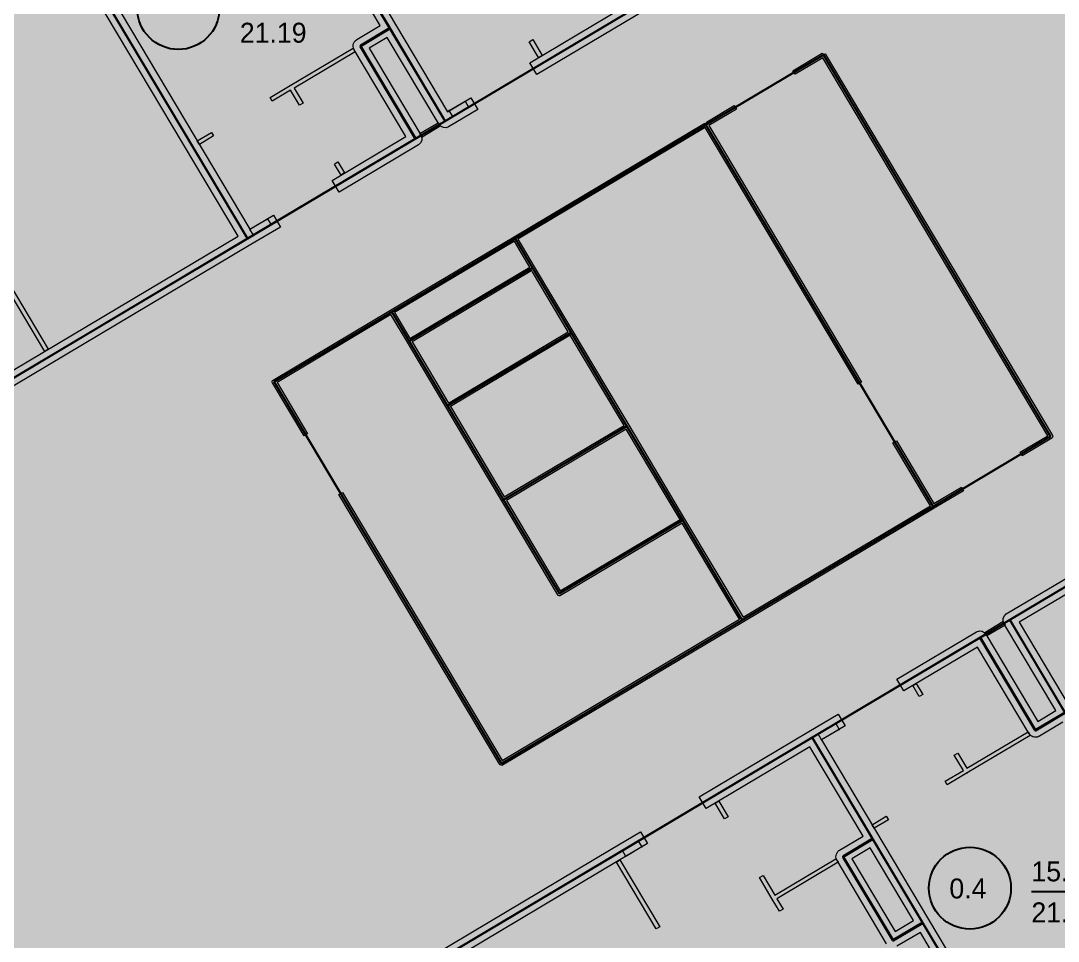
# Model space of a CAD drawing. Header units: millimetres. Extents: x 0 to 312583, y -208103 to 25097.
# Drawn here: x 51080 to 66260, y -189451 to -175978 of the extents above; entities that cross this region are included whole.
import ezdxf

# ---------------------------------------------------------------- set-up
doc = ezdxf.new("R2010")
doc.units = ezdxf.units.MM
doc.linetypes.add('Solid', pattern=[0])
for name, color, linetype, lineweight in [('Inner Walls', 5, 'Solid', 0), ('One-Bedroom Apartment', 1, 'Solid', 35), ('Room Objects', 47, 'Solid', 15), ('Room Walls', 47, 'Solid', 35), ('Service Area', 252, 'Solid', 25), ('Studio Apartment', 250, 'Solid', 25), ('Three-Bedroom Apartment', 151, 'Solid', 25), ('Two-Bedroom Apartment', 252, 'Solid', 25)]:
    doc.layers.add(name, color=color, linetype=linetype, lineweight=lineweight)
doc.styles.add('Dialog.plain', font='Dialog.plain')

msp = doc.modelspace()

# ---------------------------------------------------------------- hatches: boundary and pattern name
at = {"layer": 'One-Bedroom Apartment', "linetype": 'Solid', "lineweight": 25}
h = msp.add_hatch(color=250, dxfattribs=at)
h.paths.add_polyline_path([(54066, -172033), (59847, -168591), (63070, -174004), (57289, -177446)], flags=0)
h.paths.add_polyline_path([(58130, -173280), (58855, -174498), (58856, -174499), (58858, -174500), (58859, -174501), (58861, -174502), (58863, -174502), (58865, -174502), (58867, -174502), (58869, -174501), (59299, -174245), (59300, -174244), (59301, -174243), (59302, -174241), (59303, -174239), (59303, -174237), (59303, -174235), (59303, -174233), (59302, -174232), (58577, -173014), (58576, -173012), (58574, -173011), (58573, -173010), (58571, -173009), (58569, -173009), (58567, -173009), (58565, -173009), (58563, -173010), (58134, -173266), (58132, -173267), (58131, -173268), (58130, -173270), (58129, -173272), (58129, -173274), (58129, -173276), (58129, -173278)], flags=0)
msp.add_hatch(color=250, dxfattribs=at).paths.add_polyline_path([(59770, -188189), (62661, -186468), (63542, -187948), (63112, -188204), (63111, -188205), (63109, -188207), (63108, -188208), (63108, -188210), (63107, -188212), (63107, -188214), (63108, -188216), (63109, -188218), (63834, -189436), (63835, -189437), (63836, -189439), (63838, -189440), (63840, -189440), (63842, -189441), (63844, -189441), (63846, -189440), (63848, -189439), (64277, -189184), (64277, -189184), (65883, -191882), (62993, -193603), (60102, -195324), (56879, -189911)], flags=0)
at = {"layer": 'Room Objects', "linetype": 'Solid', "lineweight": 0}
for points in [[(57401, -177380), (57350, -177294), (57350, -177294), (57582, -177156), (57633, -177242), (57633, -177242)], [(54484, -179116), (54433, -179030), (54433, -179030), (54433, -179030), (54691, -178877), (54742, -178963), (54742, -178963)], [(62798, -186503), (62746, -186417), (62746, -186417), (63004, -186264), (63055, -186350), (63055, -186350), (62798, -186503)], [(59933, -188209), (59882, -188123), (59882, -188123), (60114, -187985), (60165, -188071), (60165, -188071)]]:
    msp.add_hatch(color=5, dxfattribs=at).paths.add_polyline_path(points, flags=0)
at = {"layer": 'Service Area', "linetype": 'Solid', "lineweight": 25}
h = msp.add_hatch(color=254, dxfattribs=at)
h.paths.add_polyline_path([(78763, -176881), (46558, -196055), (46558, -196055), (43873, -191544), (41187, -187033), (73391, -167859), (73391, -167859), (76077, -172370)], flags=0)
h.paths.add_polyline_path([(58312, -179165), (54789, -181262), (58115, -186847), (61637, -184750), (64430, -183087), (66148, -182064), (62823, -176479), (61105, -177502)], flags=0)
for points in [[(56859, -177702), (56054, -176349), (56483, -176093), (57289, -177446)], [(62823, -176479), (66148, -182064), (64430, -183087), (61105, -177502)], [(61105, -177502), (64430, -183087), (61637, -184750), (58312, -179165)], [(58312, -179165), (56508, -180239), (56764, -180669), (57326, -181614), (58145, -182989), (58963, -184363), (60768, -183289), (60286, -182480), (61637, -184750), (58115, -186847), (54789, -181262)], [(58568, -179594), (56764, -180669), (56508, -180239), (58312, -179165)], [(59131, -180540), (57326, -181614), (56764, -180669), (58568, -179594)], [(59949, -181914), (58145, -182989), (57326, -181614), (59131, -180540)], [(60768, -183289), (58963, -184363), (58145, -182989), (59949, -181914)], [(66357, -186101), (65927, -186356), (65122, -185003), (65551, -184747)], [(63117, -188213), (63547, -187957), (64272, -189175), (63842, -189431)]]:
    msp.add_hatch(color=254, dxfattribs=at).paths.add_polyline_path(points, flags=0)
at = {"layer": 'Studio Apartment', "linetype": 'Solid', "lineweight": 25}
for points in [[(54398, -179167), (51175, -173754), (54066, -172033), (56478, -176084), (56049, -176340), (56047, -176341), (56046, -176343), (56045, -176345), (56044, -176346), (56044, -176348), (56044, -176350), (56044, -176352), (56045, -176354), (56851, -177707)], [(66362, -186109), (68774, -190160), (65883, -191882), (62661, -186468), (65113, -185008), (65113, -185008), (65919, -186361), (65920, -186363), (65921, -186364), (65923, -186365), (65925, -186366), (65927, -186366), (65929, -186366), (65931, -186366), (65933, -186365)]]:
    msp.add_hatch(color=252, dxfattribs=at).paths.add_polyline_path(points, flags=0)
at = {"layer": 'Two-Bedroom Apartment', "linetype": 'Solid', "lineweight": 25}
h = msp.add_hatch(color=151, dxfattribs=at)
h.paths.add_polyline_path([(42503, -178918), (51175, -173754), (54398, -179167), (48617, -182610), (45726, -184331)], flags=0)
h.paths.add_polyline_path([(50197, -179664), (50626, -179408), (50628, -179407), (50629, -179406), (50630, -179404), (50631, -179402), (50631, -179400), (50631, -179398), (50631, -179397), (50630, -179395), (49905, -178177), (49904, -178175), (49902, -178174), (49900, -178173), (49899, -178172), (49897, -178172), (49895, -178172), (49893, -178173), (49891, -178173), (49461, -178429), (49460, -178430), (49458, -178432), (49457, -178433), (49457, -178435), (49456, -178437), (49457, -178439), (49457, -178441), (49458, -178443), (50183, -179661), (50184, -179662), (50186, -179664), (50187, -179665), (50189, -179665), (50191, -179666), (50193, -179666), (50195, -179665)], flags=0)
h = msp.add_hatch(color=151, dxfattribs=at)
h.paths.add_polyline_path([(68442, -183026), (71333, -181305), (74223, -179584), (77446, -184997), (74556, -186718), (68774, -190160), (65551, -184747)], flags=0)
h.paths.add_polyline_path([(71781, -183055), (72506, -184273), (72507, -184274), (72509, -184275), (72510, -184276), (72512, -184277), (72514, -184277), (72516, -184277), (72518, -184277), (72520, -184276), (72949, -184020), (72951, -184019), (72952, -184018), (72953, -184016), (72954, -184014), (72954, -184012), (72954, -184010), (72954, -184008), (72953, -184007), (72228, -182789), (72226, -182787), (72225, -182786), (72223, -182785), (72221, -182784), (72220, -182784), (72218, -182784), (72216, -182784), (72214, -182785), (71784, -183041), (71783, -183042), (71781, -183043), (71780, -183045), (71780, -183047), (71779, -183049), (71780, -183051), (71780, -183053)], flags=0)

# ---------------------------------------------------------------- linework, layer by layer
at = {"layer": 'Inner Walls', "color": 47, "linetype": 'Solid', "lineweight": 15}
for p, q in [((54280, -172197), (56564, -176033)), ((56341, -176050), (54108, -172299)), ((51389, -173918), (54433, -179030)), ((54261, -179133), (51217, -174020)), ((58527, -176593), (62933, -173969)), ((63122, -174090), (58629, -176765)), ((55997, -176254), (56341, -176050)), ((56564, -176033), (57324, -177309)), ((56443, -176222), (56177, -176380)), ((57203, -177498), (56443, -176222)), ((55944, -176353), (55945, -176333)), ((55944, -176355), (55944, -176353)), ((55947, -176374), (55944, -176355)), ((55945, -176331), (55950, -176312)), ((55945, -176333), (55945, -176331)), ((55947, -176376), (55947, -176374)), ((55954, -176395), (55947, -176376)), ((55950, -176312), (55951, -176311)), ((55951, -176311), (55959, -176293)), ((55959, -176293), (55960, -176291)), ((55960, -176291), (55972, -176275)), ((55972, -176275), (55973, -176274)), ((55973, -176274), (55988, -176261)), ((55988, -176261), (55989, -176260)), ((55989, -176260), (55997, -176254)), ((56177, -176380), (56937, -177656)), ((55955, -176396), (55954, -176395)), ((55959, -176405), (55955, -176396)), ((56714, -177672), (55959, -176405)), ((58629, -176765), (58527, -176593)), ((57324, -177309), (57667, -177105)), ((57667, -177105), (57770, -177276)), ((57770, -177276), (57340, -177532)), ((57229, -177526), (57203, -177498)), ((57264, -177543), (57229, -177526)), ((57303, -177545), (57264, -177543)), ((57340, -177532), (57303, -177545)), ((55636, -178314), (56714, -177672)), ((56948, -177732), (56931, -177767)), ((56937, -177656), (56950, -177693)), ((56950, -177693), (56948, -177732)), ((56902, -177793), (55738, -178486)), ((56931, -177767), (56902, -177793)), ((55738, -178486), (55636, -178314)), ((54433, -179030), (54777, -178826)), ((54777, -178826), (54879, -178998)), ((54879, -178998), (54449, -179253)), ((49855, -181756), (54261, -179133)), ((54449, -179253), (49957, -181928)), ((65500, -184661), (68391, -182940)), ((68493, -183112), (65688, -184782)), ((65452, -184762), (65454, -184723)), ((65454, -184723), (65471, -184687)), ((65471, -184687), (65500, -184661)), ((65465, -184798), (65452, -184762)), ((66225, -186074), (65465, -184798)), ((65688, -184782), (66448, -186058)), ((63898, -185615), (65062, -184922)), ((65062, -184922), (65113, -184908)), ((65113, -184908), (65147, -184914)), ((65147, -184914), (65177, -184931)), ((65177, -184931), (65199, -184957)), ((65199, -184957), (65959, -186233)), ((65078, -185145), (64001, -185787)), ((65833, -186413), (65078, -185145)), ((64001, -185787), (63898, -185615)), ((65959, -186233), (66225, -186074)), ((62609, -186382), (63039, -186127)), ((63039, -186127), (63141, -186298)), ((66327, -186246), (65984, -186451)), ((61008, -187336), (62609, -186382)), ((63141, -186298), (62798, -186503)), ((62798, -186503), (64363, -189132)), ((65838, -186421), (65833, -186413)), ((65839, -186422), (65838, -186421)), ((65853, -186437), (65839, -186422)), ((65854, -186438), (65853, -186437)), ((65870, -186450), (65854, -186438)), ((65871, -186451), (65870, -186450)), ((65889, -186459), (65871, -186451)), ((65891, -186460), (65889, -186459)), ((65910, -186465), (65891, -186460)), ((65912, -186465), (65910, -186465)), ((65931, -186466), (65912, -186465)), ((65933, -186466), (65931, -186466)), ((65953, -186463), (65933, -186466)), ((65955, -186463), (65953, -186463)), ((65973, -186456), (65955, -186463)), ((65975, -186455), (65973, -186456)), ((65984, -186451), (65975, -186455)), ((62626, -186605), (61110, -187508)), ((63405, -187914), (62626, -186605)), ((61110, -187508), (61008, -187336)), ((59719, -188104), (60148, -187848)), ((60148, -187848), (60251, -188020)), ((63061, -188118), (63405, -187914)), ((60251, -188020), (59821, -188275)), ((56828, -189825), (59719, -188104)), ((63007, -188217), (63008, -188197)), ((63007, -188219), (63007, -188217)), ((63010, -188238), (63007, -188219)), ((63008, -188197), (63009, -188195)), ((63009, -188195), (63013, -188176)), ((63013, -188176), (63014, -188174)), ((63014, -188174), (63023, -188157)), ((63023, -188157), (63024, -188155)), ((63024, -188155), (63035, -188139)), ((63035, -188139), (63037, -188138)), ((63037, -188138), (63051, -188125)), ((63051, -188125), (63053, -188124)), ((63053, -188124), (63061, -188118)), ((63507, -188085), (63241, -188244)), ((64140, -189149), (63507, -188085)), ((59821, -188275), (57016, -189945)), ((63011, -188240), (63010, -188238)), ((63017, -188259), (63011, -188240)), ((63018, -188260), (63017, -188259)), ((63023, -188269), (63018, -188260)), ((63748, -189487), (63023, -188269)), ((63241, -188244), (63874, -189307)), ((63874, -189307), (64140, -189149)), ((64363, -189132), (65842, -191616)), ((64242, -189321), (63899, -189525)), ((65670, -191718), (64242, -189321))]:
    msp.add_line(p, q, dxfattribs=at)
msp.add_point((56564, -176033), dxfattribs=at)
at = {"layer": 'One-Bedroom Apartment', "color": 250, "linetype": 'Solid', "lineweight": 25}
for p, q in [((57289, -177446), (54066, -172033)), ((63070, -174004), (57289, -177446)), ((59770, -188189), (62661, -186468)), ((62661, -186468), (63542, -187948)), ((63542, -187948), (63112, -188204)), ((56879, -189911), (59770, -188189)), ((63108, -188210), (63107, -188212)), ((63107, -188212), (63107, -188214)), ((63107, -188214), (63108, -188216)), ((63109, -188207), (63108, -188208)), ((63108, -188208), (63108, -188210)), ((63108, -188216), (63109, -188218)), ((63111, -188205), (63109, -188207)), ((63109, -188218), (63834, -189436)), ((63112, -188204), (63111, -188205)), ((63848, -189439), (64277, -189184)), ((64277, -189184), (65883, -191882)), ((63834, -189436), (63835, -189437)), ((63835, -189437), (63836, -189439)), ((63836, -189439), (63838, -189440)), ((63838, -189440), (63840, -189440)), ((63840, -189440), (63842, -189441)), ((63842, -189441), (63844, -189441)), ((63844, -189441), (63846, -189440)), ((63846, -189440), (63848, -189439))]:
    msp.add_line(p, q, dxfattribs=at)
msp.add_point((64277, -189184), dxfattribs=at)
at = {"layer": 'Room Objects', "color": 0, "linetype": 'Solid', "lineweight": 0}
for p, q in [((57350, -177294), (57582, -177156)), ((57633, -177242), (57401, -177380)), ((57582, -177156), (57633, -177242)), ((57401, -177380), (57350, -177294)), ((54433, -179030), (54691, -178877)), ((54691, -178877), (54742, -178963)), ((54484, -179116), (54433, -179030)), ((54742, -178963), (54484, -179116)), ((62746, -186417), (63004, -186264)), ((63055, -186350), (62798, -186503)), ((63004, -186264), (63055, -186350)), ((62798, -186503), (62746, -186417)), ((59882, -188123), (60114, -187985)), ((60114, -187985), (60165, -188071)), ((59933, -188209), (59882, -188123)), ((60165, -188071), (59933, -188209))]:
    msp.add_line(p, q, dxfattribs=at)
for p in [(57633, -177242), (57350, -177294), (54433, -179030), (54433, -179030), (54742, -178963), (63055, -186350), (62746, -186417), (62798, -186503), (59882, -188123), (60165, -188071)]:
    msp.add_point(p, dxfattribs=at)
at = {"layer": 'Room Walls', "color": 47, "linetype": 'Solid', "lineweight": 9}
for p, q in [((55023, -176928), (55944, -176379)), ((55944, -176379), (55974, -176431)), ((58521, -176286), (58573, -176255)), ((58657, -176515), (58521, -176286)), ((58573, -176255), (58709, -176485)), ((55974, -176431), (55079, -176964)), ((58709, -176485), (58657, -176515)), ((62378, -176709), (62808, -176453)), ((62813, -176520), (62409, -176761)), ((62808, -176453), (62823, -176479)), ((66107, -182054), (62813, -176520)), ((62823, -176479), (62849, -176464)), ((62849, -176464), (66174, -182049)), ((62409, -176761), (62378, -176709)), ((54729, -177102), (55023, -176928)), ((55079, -176964), (55211, -177185)), ((54760, -177154), (54729, -177102)), ((55027, -176995), (54760, -177154)), ((55159, -177216), (55027, -176995)), ((55211, -177185), (55159, -177216)), ((61115, -177461), (61519, -177221)), ((61550, -177272), (61146, -177513)), ((61519, -177221), (61550, -177272)), ((56921, -177630), (57188, -177472)), ((57218, -177523), (56952, -177682)), ((57188, -177472), (57218, -177523)), ((58297, -179139), (61089, -177476)), ((61094, -177543), (58353, -179175)), ((61089, -177476), (61105, -177502)), ((63330, -181298), (61094, -177543)), ((61105, -177502), (61130, -177487)), ((61130, -177487), (61115, -177461)), ((61146, -177513), (63381, -181267)), ((53663, -177737), (53870, -177614)), ((53694, -177789), (53663, -177737)), ((53901, -177665), (53694, -177789)), ((53870, -177614), (53901, -177665)), ((56952, -177682), (56921, -177630)), ((55697, -178060), (55722, -178045)), ((55722, -178045), (55818, -178206)), ((55671, -178075), (55697, -178060)), ((55767, -178236), (55671, -178075)), ((55792, -178221), (55767, -178236)), ((55818, -178206), (55792, -178221)), ((56492, -180213), (58297, -179139)), ((58302, -179206), (56549, -180250)), ((58406, -179381), (58302, -179206)), ((58353, -179175), (58594, -179579)), ((58527, -179584), (58406, -179381)), ((51431, -180818), (50652, -179510)), ((50703, -179479), (51482, -180787)), ((56774, -180628), (58527, -179584)), ((58558, -179636), (56805, -180679)), ((58568, -179653), (58558, -179636)), ((59090, -180529), (58568, -179653)), ((58594, -179579), (59100, -180429)), ((54774, -181237), (56492, -180213)), ((56497, -180280), (54830, -181273)), ((56738, -180684), (56497, -180280)), ((56549, -180250), (56774, -180628)), ((59100, -180429), (59156, -180524)), ((57337, -181573), (59090, -180529)), ((59120, -180581), (57367, -181624)), ((59553, -181308), (59120, -180581)), ((59156, -180524), (59639, -181335)), ((57300, -181629), (56738, -180684)), ((56805, -180679), (57039, -181073)), ((51482, -180787), (51431, -180818)), ((57039, -181073), (57337, -181573)), ((54765, -181244), (54774, -181237)), ((54760, -181255), (54765, -181244)), ((54760, -181267), (54760, -181255)), ((54763, -181278), (54760, -181267)), ((55225, -182052), (54763, -181278)), ((54830, -181273), (55276, -182022)), ((59908, -181904), (59553, -181308)), ((59639, -181335), (59975, -181899)), ((63381, -181267), (63330, -181298)), ((57316, -181655), (57300, -181629)), ((57443, -181869), (57316, -181655)), ((57367, -181624), (58155, -182948)), ((58119, -183004), (57443, -181869)), ((58155, -182948), (59908, -181904)), ((59939, -181956), (58186, -182999)), ((60508, -182912), (59939, -181956)), ((59975, -181899), (60793, -183274)), ((55276, -182022), (55225, -182052)), ((63841, -182157), (63893, -182127)), ((63893, -182127), (64440, -183046)), ((65703, -182294), (66107, -182054)), ((66164, -182090), (65734, -182346)), ((66172, -182082), (66164, -182090)), ((66177, -182071), (66172, -182082)), ((66174, -182049), (66178, -182060)), ((66178, -182060), (66177, -182071)), ((64389, -183077), (63841, -182157)), ((65734, -182346), (65703, -182294)), ((55736, -182911), (55788, -182881)), ((55788, -182881), (58125, -186806)), ((64440, -183046), (64844, -182806)), ((64875, -182857), (64471, -183098)), ((64844, -182806), (64875, -182857)), ((58089, -186863), (55736, -182911)), ((58134, -183030), (58119, -183004)), ((58938, -184379), (58134, -183030)), ((58186, -182999), (58974, -184322)), ((60727, -183279), (60508, -182912)), ((61648, -184709), (64389, -183077)), ((64445, -183113), (61653, -184776)), ((64454, -183105), (64445, -183113)), ((64459, -183095), (64454, -183105)), ((64471, -183098), (64456, -183072)), ((64456, -183072), (64460, -183083)), ((64460, -183083), (64459, -183095)), ((58974, -184322), (60727, -183279)), ((60757, -183330), (58979, -184389)), ((61596, -184739), (60757, -183330)), ((60793, -183274), (61648, -184709)), ((58945, -184388), (58938, -184379)), ((58956, -184393), (58945, -184388)), ((58968, -184393), (58956, -184393)), ((58979, -184389), (58968, -184393)), ((58125, -186806), (61596, -184739)), ((61653, -184776), (58130, -186873)), ((65184, -184931), (65450, -184773)), ((65481, -184824), (65214, -184983)), ((65450, -184773), (65481, -184824)), ((65214, -184983), (65184, -184931)), ((64131, -185709), (64157, -185694)), ((64227, -185870), (64131, -185709)), ((64157, -185694), (64183, -185678)), ((64183, -185678), (64279, -185839)), ((64279, -185839), (64227, -185870)), ((64922, -186920), (65818, -186387)), ((65818, -186387), (65848, -186438)), ((65848, -186438), (64927, -186987)), ((64739, -186729), (64790, -186699)), ((64790, -186699), (64922, -186920)), ((64871, -186951), (64739, -186729)), ((58097, -186871), (58089, -186863)), ((58107, -186876), (58097, -186871)), ((58119, -186877), (58107, -186876)), ((58130, -186873), (58119, -186877)), ((64603, -187110), (64871, -186951)), ((64927, -186987), (64634, -187161)), ((64634, -187161), (64603, -187110)), ((61241, -187430), (61266, -187415)), ((61377, -187659), (61241, -187430)), ((61266, -187415), (61292, -187399)), ((61292, -187399), (61428, -187628)), ((61428, -187628), (61377, -187659)), ((63537, -187745), (63744, -187621)), ((63568, -187796), (63537, -187745)), ((63775, -187673), (63568, -187796)), ((63744, -187621), (63775, -187673)), ((59795, -188291), (59847, -188260)), ((60378, -189270), (59795, -188291)), ((59847, -188260), (60430, -189240)), ((62112, -188776), (63007, -188243)), ((63038, -188295), (62143, -188828)), ((63007, -188243), (63038, -188295)), ((61889, -188518), (61940, -188488)), ((62076, -188833), (61889, -188518)), ((61940, -188488), (62112, -188776)), ((62183, -189012), (62076, -188833)), ((62143, -188828), (62234, -188982)), ((62234, -188982), (62183, -189012)), ((60430, -189240), (60378, -189270))]:
    msp.add_line(p, q, dxfattribs=at)
for p in [(59120, -180581), (57367, -181624), (58119, -183004), (60727, -183279), (64927, -186987)]:
    msp.add_point(p, dxfattribs=at)
at = {"layer": 'Service Area', "color": 254, "linetype": 'Solid', "lineweight": 25}
for p, q in [((41187, -187033), (73391, -167859)), ((56054, -176349), (56483, -176093)), ((56483, -176093), (57289, -177446)), ((56859, -177702), (56054, -176349)), ((61105, -177502), (62823, -176479)), ((62823, -176479), (61105, -177502)), ((62823, -176479), (66148, -182064)), ((66148, -182064), (62823, -176479)), ((78763, -176881), (46558, -196055)), ((57289, -177446), (56859, -177702)), ((58312, -179165), (61105, -177502)), ((61105, -177502), (58312, -179165)), ((61105, -177502), (64430, -183087)), ((64430, -183087), (61105, -177502)), ((54789, -181262), (58312, -179165)), ((58312, -179165), (54789, -181262)), ((58312, -179165), (56508, -180239)), ((56508, -180239), (58312, -179165)), ((61637, -184750), (58312, -179165)), ((58312, -179165), (58568, -179594)), ((58568, -179594), (56764, -180669)), ((56764, -180669), (58568, -179594)), ((58568, -179594), (59131, -180540)), ((56508, -180239), (56764, -180669)), ((56764, -180669), (56508, -180239)), ((59131, -180540), (57326, -181614)), ((57326, -181614), (59131, -180540)), ((59131, -180540), (59949, -181914)), ((56764, -180669), (57326, -181614)), ((57326, -181614), (56764, -180669)), ((58115, -186847), (54789, -181262)), ((54789, -181262), (58115, -186847)), ((57326, -181614), (58145, -182989)), ((58145, -182989), (57326, -181614)), ((59949, -181914), (58145, -182989)), ((58145, -182989), (59949, -181914)), ((59949, -181914), (60768, -183289)), ((66148, -182064), (64430, -183087)), ((64430, -183087), (66148, -182064)), ((60768, -183289), (60286, -182480)), ((60286, -182480), (61637, -184750)), ((58145, -182989), (58963, -184363)), ((58963, -184363), (58145, -182989)), ((64430, -183087), (61637, -184750)), ((61637, -184750), (64430, -183087)), ((58963, -184363), (60768, -183289)), ((60768, -183289), (58963, -184363)), ((61637, -184750), (58115, -186847)), ((58115, -186847), (61637, -184750)), ((65122, -185003), (65551, -184747)), ((65551, -184747), (66357, -186101)), ((65927, -186356), (65122, -185003)), ((66357, -186101), (65927, -186356)), ((63117, -188213), (63547, -187957)), ((63547, -187957), (64272, -189175)), ((63842, -189431), (63117, -188213)), ((64272, -189175), (63842, -189431))]:
    msp.add_line(p, q, dxfattribs=at)
at = {"layer": 'Studio Apartment', "color": 252, "linetype": 'Solid', "lineweight": 25}
for p, q in [((54066, -172033), (56478, -176084)), ((54398, -179167), (51175, -173754)), ((56478, -176084), (56049, -176340)), ((56045, -176345), (56044, -176346)), ((56044, -176346), (56044, -176348)), ((56044, -176348), (56044, -176350)), ((56044, -176350), (56044, -176352)), ((56044, -176352), (56045, -176354)), ((56046, -176343), (56045, -176345)), ((56045, -176354), (56851, -177707)), ((56047, -176341), (56046, -176343)), ((56049, -176340), (56047, -176341)), ((56851, -177707), (54398, -179167)), ((62661, -186468), (65113, -185008)), ((65113, -185008), (65919, -186361)), ((65933, -186365), (66362, -186109)), ((65919, -186361), (65920, -186363)), ((65920, -186363), (65921, -186364)), ((65921, -186364), (65923, -186365)), ((65923, -186365), (65925, -186366)), ((65925, -186366), (65927, -186366)), ((65927, -186366), (65929, -186366)), ((65929, -186366), (65931, -186366)), ((65931, -186366), (65933, -186365)), ((65883, -191882), (62661, -186468))]:
    msp.add_line(p, q, dxfattribs=at)
msp.add_point((65113, -185008), dxfattribs=at)
at = {"layer": 'Three-Bedroom Apartment', "color": 7, "linetype": 'Solid', "lineweight": 25}
msp.add_line((65867, -188724), (66867, -188724), dxfattribs=at)
for centre in [(53386, -175799), (64967, -188674)]:
    msp.add_circle(centre, 600, dxfattribs=at)
at = {"layer": 'Two-Bedroom Apartment', "color": 151, "linetype": 'Solid', "lineweight": 25}
for p, q in [((51175, -173754), (54398, -179167)), ((54398, -179167), (48617, -182610)), ((65551, -184747), (68442, -183026)), ((68774, -190160), (65551, -184747))]:
    msp.add_line(p, q, dxfattribs=at)

# ---------------------------------------------------------------- texts
at = {"layer": 'Three-Bedroom Apartment', "color": 7, "linetype": 'Solid', "lineweight": 25, "style": 'Dialog.plain'}
for s, p in [('21.19', (54286, -176299)), ('15.90', (65867, -188574)), ('0.4', (64667, -188824)), ('21.20', (65867, -189174))]:
    msp.add_text(s, height=291.6, dxfattribs=at).set_placement(p)

doc.saveas('drawing.dxf')
